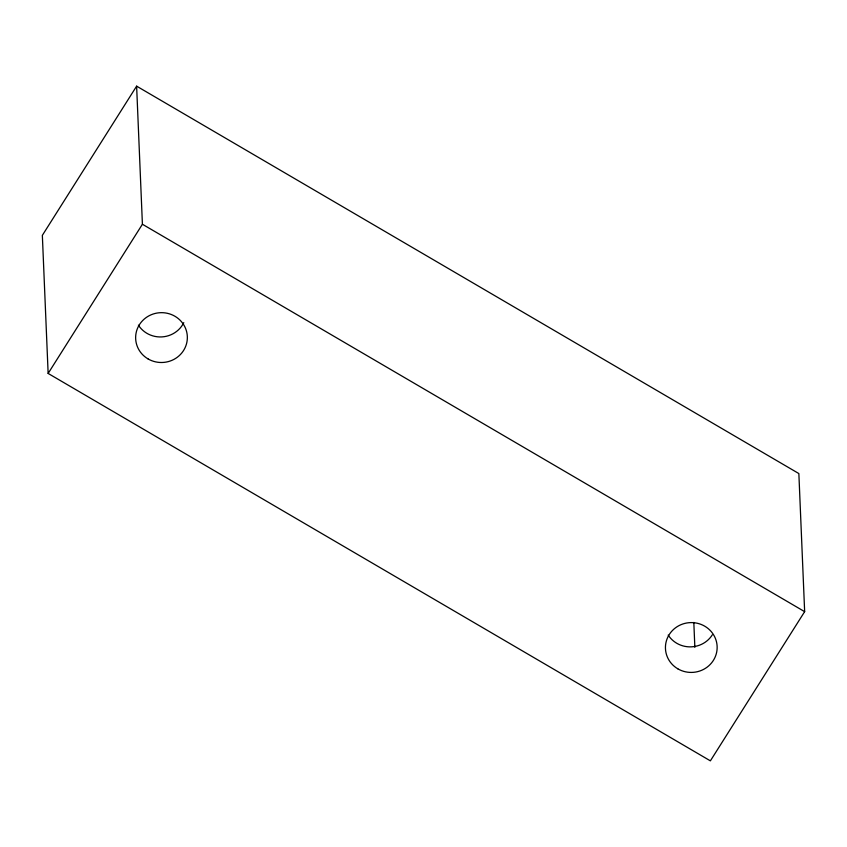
<?xml version="1.0" encoding="UTF-8"?>
<svg xmlns="http://www.w3.org/2000/svg" width="847" height="847" viewBox="0 0 847 847"><rect width="100%" height="100%" fill="white"/><g stroke="black" fill="none" stroke-linecap="round" stroke-linejoin="round"><path stroke-width="1.27" d="M136.621 86.15L42.35 235.35L48.141 373.442L710.379 760.85L804.65 611.65L798.859 473.558L136.621 86.15L142.412 224.243L48.141 373.442M142.412 224.243L804.65 611.65M693.82 622.45L694.858 647.32M712.295 634.879A25.865 24.923 -2.4 0 1 668.198 635.081M183.788 322.654A25.865 24.923 -2.4 0 1 161.83 336.915A25.865 24.923 -2.4 0 1 138.4 325.163M677.822 668.823A25.865 24.923 -2.4 0 0 717.144 648.04A25.865 24.923 -2.4 0 0 678.902 625.668A25.865 24.923 -2.4 0 0 677.822 668.823M148.034 358.906A25.865 24.923 -2.4 0 0 187.346 338.112A25.865 24.923 -2.4 0 0 149.114 315.74A25.865 24.923 -2.4 0 0 148.034 358.906"/></g></svg>
